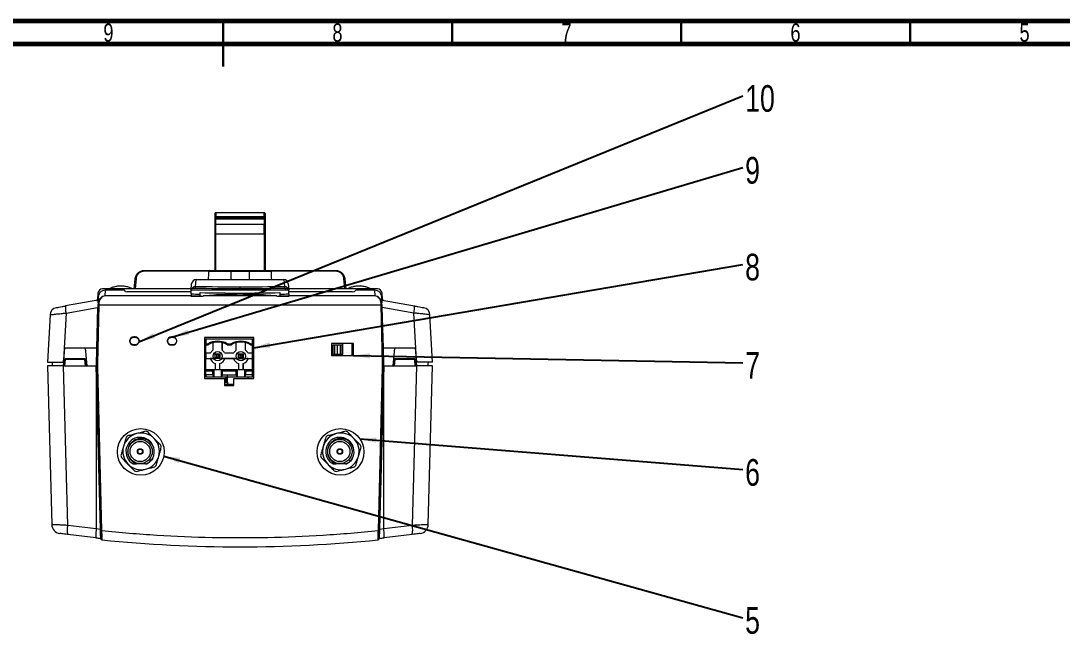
# Model space of a CAD drawing. Header units: millimetres. Extents: x 15 to 836, y 5 to 589.
# Drawn here: x 381.3 to 608.7, y 455.1 to 589 of the extents above; entities that cross this region are included whole.
import ezdxf

# ---------------------------------------------------------------- set-up
doc = ezdxf.new("R2010")
doc.units = ezdxf.units.MM
doc.styles.add('SLDTEXTSTYLE0', font='TXT', dxfattribs={"width": 0.75})
doc.dimstyles.new('SLDDIMSTYLE0', dxfattribs={"dimtxt": 0.18, "dimasz": 3.556, "dimexe": 0, "dimexo": 0.0625, "dimgap": 0, "dimtad": 0, "dimtih": 1, "dimtoh": 1, "dimdec": 0, "dimrnd": 1e-09, "dimzin": 0, "dimdsep": 46, "dimtxsty": 'Standard', "dimsah": 1, "dimcen": 0.09, "dimadec": 0, "dimazin": 0, "dimtfac": 3.556, "dimtdec": 0, "dimtofl": 0, "dimtmove": 0, "dimatfit": 3, "dimfxl": 1, "dimfrac": 2, "dimtolj": 1, "dimtzin": 0, "dimarcsym": 0})

# ---------------------------------------------------------------- blocks, each defined once
blk = doc.blocks.new('SW_NOTE_4')
at = {"color": 0, "linetype": 'Continuous', "lineweight": 0, "insert": (0.53, 2.28), "char_height": 5.82, "attachment_point": 1, "style": 'SLDTEXTSTYLE0'}
blk.add_mtext('6', dxfattribs=at)
blk = doc.blocks.new('SW_NOTE_5')
at = {"color": 0, "linetype": 'Continuous', "lineweight": 0, "insert": (0.53, 2.36), "char_height": 5.82, "attachment_point": 1, "style": 'SLDTEXTSTYLE0'}
blk.add_mtext('5', dxfattribs=at)
blk = doc.blocks.new('SW_NOTE_6')
at = {"color": 0, "linetype": 'Continuous', "lineweight": 0, "insert": (0.53, 2.36), "char_height": 5.82, "attachment_point": 1, "style": 'SLDTEXTSTYLE0'}
blk.add_mtext('7', dxfattribs=at)
blk = doc.blocks.new('SW_NOTE_7')
at = {"color": 0, "linetype": 'Continuous', "lineweight": 0, "insert": (0.53, 2.32), "char_height": 5.82, "attachment_point": 1, "style": 'SLDTEXTSTYLE0'}
blk.add_mtext('8', dxfattribs=at)
blk = doc.blocks.new('SW_NOTE_8')
at = {"color": 0, "linetype": 'Continuous', "lineweight": 0, "insert": (0.53, 2.29), "char_height": 5.82, "attachment_point": 1, "style": 'SLDTEXTSTYLE0'}
blk.add_mtext('9', dxfattribs=at)
blk = doc.blocks.new('SW_NOTE_9')
at = {"color": 0, "linetype": 'Continuous', "lineweight": 0, "insert": (0.53, 2.34), "char_height": 5.821, "attachment_point": 1, "style": 'SLDTEXTSTYLE0'}
blk.add_mtext('10', dxfattribs=at)

msp = doc.modelspace()

# ---------------------------------------------------------------- linework, layer by layer
at = {"color": 7, "linetype": 'Continuous', "lineweight": 60}
for p, q in [((15, 589), (836, 589)), ((20, 584), (831, 584))]:
    msp.add_line(p, q, dxfattribs=at)
at = {"color": 7, "linetype": 'Continuous', "lineweight": 30}
for p, q in [((425.5, 589), (425.5, 579)), ((425.5, 584), (425.5, 589)), ((475.5, 584), (475.5, 589)), ((525.5, 584), (525.5, 589)), ((575.5, 584), (575.5, 589))]:
    msp.add_line(p, q, dxfattribs=at)
at = {"color": 7, "linetype": 'Continuous', "lineweight": 15}
for p, q in [((423.89, 546.32), (423.69, 546.32)), ((423.69, 546.32), (423.69, 546.02)), ((423.69, 546.02), (423.89, 546.02)), ((423.69, 546.02), (423.69, 544.32)), ((423.89, 547.12), (423.89, 546.32)), ((434.49, 547.12), (423.89, 547.12)), ((423.89, 546.32), (434.49, 546.32)), ((423.89, 546.02), (423.89, 546.32)), ((434.49, 546.02), (423.89, 546.02)), ((423.89, 546.02), (423.89, 545.82)), ((423.89, 545.82), (434.49, 545.82)), ((434.49, 546.32), (434.49, 547.12)), ((434.69, 546.32), (434.49, 546.32)), ((434.49, 546.32), (434.49, 546.02)), ((434.49, 546.02), (434.69, 546.02)), ((434.49, 546.02), (434.49, 545.82)), ((434.69, 546.32), (434.69, 546.02)), ((434.69, 546.02), (434.69, 544.32)), ((423.89, 542.52), (423.89, 544.52)), ((434.49, 544.52), (423.89, 544.52)), ((434.49, 542.52), (434.49, 544.52)), ((423.89, 542.52), (423.69, 542.52)), ((423.69, 542.52), (423.69, 534.52)), ((423.89, 542.52), (434.49, 542.52)), ((434.69, 542.52), (434.49, 542.52)), ((434.69, 542.52), (434.69, 534.52)), ((408.28, 534.52), (408.28, 534.34)), ((408.28, 534.52), (422.53, 534.52)), ((422.41, 534.34), (408.28, 534.34)), ((422.41, 534.34), (427.19, 534.34)), ((427.19, 534.52), (427.19, 534.34)), ((427.19, 534.52), (431.19, 534.52)), ((427.19, 534.34), (431.19, 534.34)), ((427.19, 534.34), (427.19, 532.52)), ((431.19, 534.52), (431.19, 534.34)), ((431.19, 534.34), (435.96, 534.34)), ((431.19, 534.34), (431.19, 532.52)), ((435.84, 534.52), (450.09, 534.52)), ((450.09, 534.34), (435.96, 534.34)), ((450.09, 534.34), (450.09, 534.52)), ((406.1, 530.52), (406.29, 532.7)), ((419.5, 531.04), (419.63, 532.52)), ((419.63, 532.52), (438.74, 532.52)), ((438.74, 532.52), (438.87, 531.04)), ((452.08, 532.7), (452.27, 530.52)), ((418.54, 530.52), (399.17, 530.52)), ((399.73, 530.2), (399.7, 528.95)), ((403.94, 530.2), (399.73, 530.2)), ((404.16, 529.93), (403.94, 530.2)), ((418.51, 529.88), (404.66, 529.88)), ((418.51, 530.22), (418.63, 531.61)), ((418.51, 529.39), (418.51, 530.18)), ((439.85, 530.22), (418.52, 530.22)), ((429.19, 530.49), (429.19, 530.94)), ((439.74, 531.61), (439.86, 530.22)), ((459.2, 530.52), (439.84, 530.52)), ((439.86, 529.39), (439.86, 530.18)), ((453.71, 529.88), (439.86, 529.88)), ((454.44, 530.2), (454.21, 529.93)), ((458.64, 530.2), (454.44, 530.2)), ((458.67, 528.95), (458.64, 530.2)), ((398.15, 528.03), (391.12, 526.8)), ((398.17, 529.57), (398.1, 528.22)), ((398.21, 527.81), (398.15, 527.81)), ((398.23, 528.73), (398.19, 527.31)), ((418.47, 528.94), (420.73, 528.89)), ((420.49, 529.35), (420.5, 529.68)), ((437.69, 528.9), (439.9, 528.94)), ((437.87, 529.68), (437.89, 529.35)), ((460.16, 528.06), (460.14, 528.73)), ((460.18, 527.31), (460.16, 527.97)), ((460.23, 527.81), (460.17, 527.81)), ((460.27, 528.22), (460.2, 529.57)), ((460.22, 528.03), (467.25, 526.8)), ((391.22, 525.22), (390.68, 514.97)), ((391.22, 525.22), (398.11, 526.43)), ((398.18, 526.96), (397.85, 514.2)), ((398.11, 526.43), (397.88, 517.52)), ((398.38, 526.96), (398.05, 514.2)), ((398.19, 527.31), (398.18, 526.96)), ((398.39, 527.35), (398.38, 526.96)), ((459.99, 526.96), (398.38, 526.96)), ((459.99, 526.96), (459.98, 527.35)), ((460.32, 514.2), (459.99, 526.96)), ((460.19, 526.96), (460.18, 527.31)), ((460.52, 514.2), (460.19, 526.96)), ((460.49, 517.52), (460.26, 526.43)), ((467.15, 525.22), (460.26, 526.43)), ((467.69, 514.97), (467.15, 525.22)), ((387.72, 524.81), (387.19, 514.52)), ((387.76, 525.08), (387.79, 524.83)), ((398.05, 524.22), (398.11, 524.22)), ((460.26, 524.22), (460.32, 524.22)), ((470.65, 524.81), (470.53, 524.84)), ((470.58, 524.83), (470.61, 525.08)), ((471.19, 514.52), (470.65, 524.81)), ((406, 519.99), (406.29, 519.99)), ((406, 519.97), (406, 519.93)), ((406, 519.97), (406.29, 519.97)), ((406.29, 519.93), (406, 519.93)), ((406.27, 520), (406.01, 520)), ((406.29, 519.93), (406.29, 519.97)), ((414.49, 520.01), (414.21, 520.01)), ((414.22, 519.99), (414.51, 519.99)), ((414.22, 519.97), (414.22, 519.93)), ((414.22, 519.97), (414.51, 519.97)), ((414.51, 519.93), (414.22, 519.93)), ((414.51, 519.99), (414.51, 519.99)), ((414.51, 519.93), (414.51, 519.97)), ((432.22, 519.91), (421.46, 519.91)), ((421.46, 519.91), (421.46, 510.93)), ((421.46, 519.61), (421.76, 519.61)), ((421.76, 519.61), (421.76, 518.52)), ((421.76, 519.61), (431.92, 519.61)), ((421.76, 518.52), (422.17, 518.52)), ((421.76, 518.31), (421.76, 518.52)), ((421.76, 516.5), (421.76, 518.31)), ((421.76, 518.31), (421.76, 518.31)), ((421.76, 518.31), (422.22, 518.31)), ((422.22, 518.31), (421.76, 518.31)), ((422.22, 518.31), (422.22, 518.31)), ((423.28, 518.76), (423.28, 517.13)), ((425.31, 517.13), (425.31, 518.76)), ((425.31, 518.76), (425.31, 517.13)), ((426.37, 518.32), (426.37, 518.31)), ((426.37, 518.31), (427.3, 518.31)), ((426.37, 518.31), (426.37, 518.31)), ((427.3, 518.31), (426.37, 518.31)), ((426.42, 518.52), (427.25, 518.52)), ((427.3, 518.31), (427.3, 518.31)), ((428.36, 517.13), (428.36, 518.76)), ((430.39, 517.13), (430.39, 518.76)), ((430.39, 517.13), (430.39, 518.76)), ((431.45, 518.32), (431.45, 518.31)), ((431.45, 518.31), (431.92, 518.31)), ((431.92, 518.31), (431.45, 518.31)), ((431.5, 518.52), (431.92, 518.52)), ((431.92, 519.61), (432.22, 519.61)), ((431.92, 518.52), (431.92, 519.61)), ((431.92, 519.61), (431.92, 519.61)), ((431.92, 519.61), (431.92, 511.74)), ((431.92, 518.31), (431.92, 518.52)), ((431.92, 518.31), (431.92, 518.31)), ((431.92, 516.5), (431.92, 518.31)), ((432.22, 510.93), (432.22, 519.91)), ((453.99, 518.54), (449.19, 518.54)), ((449.19, 518.54), (449.19, 515.94)), ((451.62, 516.19), (451.62, 518.54)), ((453.58, 518.54), (453.58, 515.94)), ((453.82, 515.94), (453.82, 518.54)), ((453.99, 515.94), (453.99, 518.54)), ((390.91, 517.52), (390.68, 514.97)), ((397.88, 517.52), (390.91, 517.52)), ((395.8, 513.72), (395.47, 517.52)), ((397.88, 517.52), (397.78, 513.72)), ((406.29, 518.29), (406, 518.29)), ((406, 518.25), (406, 518.29)), ((406.29, 518.25), (406, 518.25)), ((406.29, 518.23), (406, 518.23)), ((406.01, 518.22), (406.27, 518.22)), ((406.29, 518.25), (406.29, 518.29)), ((414.21, 518.25), (414.49, 518.25)), ((414.51, 518.29), (414.22, 518.29)), ((414.22, 518.25), (414.22, 518.29)), ((414.51, 518.25), (414.22, 518.25)), ((414.51, 518.25), (414.51, 518.29)), ((421.76, 516.5), (421.76, 515.3)), ((422.77, 516.5), (421.76, 516.5)), ((424.1, 516), (423.8, 516.3)), ((423.8, 516.3), (424.79, 516.3)), ((423.8, 515.3), (423.8, 516.3)), ((424.79, 516.3), (424.49, 516)), ((424.79, 515.3), (424.79, 516.3)), ((424.79, 516.3), (424.79, 515.3)), ((425.31, 517.13), (425.31, 517.13)), ((427.85, 516.5), (425.82, 516.5)), ((428.88, 515.3), (428.88, 516.3)), ((428.88, 516.3), (429.18, 516)), ((428.88, 516.3), (429.87, 516.3)), ((429.87, 516.3), (429.57, 516)), ((429.87, 515.3), (429.87, 516.3)), ((429.87, 516.3), (429.87, 515.3)), ((430.39, 517.13), (430.39, 517.13)), ((431.92, 516.5), (430.9, 516.5)), ((431.92, 515.3), (431.92, 516.5)), ((449.19, 516.19), (451.62, 516.19)), ((449.49, 518.24), (449.49, 516.24)), ((449.9, 518.24), (449.49, 518.24)), ((449.49, 516.24), (449.9, 516.24)), ((450.49, 518.24), (449.9, 518.24)), ((449.9, 516.24), (449.9, 518.24)), ((449.9, 516.24), (450.49, 516.24)), ((451.07, 518.24), (450.49, 518.24)), ((450.49, 516.24), (450.49, 518.24)), ((450.49, 516.24), (451.07, 516.24)), ((451.07, 518.24), (451.07, 516.24)), ((451.49, 518.24), (451.07, 518.24)), ((451.07, 516.24), (451.49, 516.24)), ((451.49, 516.24), (451.49, 518.24)), ((467.47, 517.52), (460.49, 517.52)), ((460.59, 513.72), (460.49, 517.52)), ((462.91, 517.52), (462.57, 513.72)), ((467.69, 514.97), (467.47, 517.52)), ((387.19, 514.52), (390.64, 514.52)), ((388.09, 514.52), (388.23, 513.72)), ((390.64, 514.52), (390.57, 513.72)), ((390.64, 514.52), (390.68, 514.97)), ((390.82, 513.72), (390.95, 515.2)), ((391.04, 515.1), (390.91, 513.72)), ((395.42, 515.2), (390.95, 515.2)), ((391.04, 515.1), (390.95, 515.2)), ((395.31, 515.07), (391.04, 515.1)), ((395.42, 515.2), (395.31, 515.07)), ((395.43, 513.72), (395.31, 515.07)), ((395.42, 515.2), (395.55, 513.72)), ((397.85, 514.2), (397.85, 513.4)), ((398.05, 514.2), (398.05, 513.4)), ((421.76, 512.82), (421.76, 515.3)), ((421.76, 515.3), (423.43, 515.3)), ((421.76, 515.3), (422.7, 515.3)), ((423.43, 515.3), (422.7, 515.3)), ((423.79, 514.2), (423.79, 512.82)), ((424.1, 515.6), (423.8, 515.3)), ((424.79, 515.3), (423.8, 515.3)), ((424.79, 515.3), (423.8, 515.3)), ((424.1, 515.6), (424.1, 516)), ((424.49, 516), (424.1, 516)), ((424.49, 515.6), (424.1, 515.6)), ((424.49, 516), (424.49, 515.6)), ((424.79, 515.3), (424.49, 515.6)), ((424.79, 515.3), (424.79, 515.3)), ((424.8, 512.82), (424.8, 514.2)), ((425.17, 515.3), (428.51, 515.3)), ((425.9, 515.3), (425.17, 515.3)), ((427.78, 515.3), (425.9, 515.3)), ((427.78, 515.3), (427.78, 515.3)), ((428.51, 515.3), (427.78, 515.3)), ((428.87, 514.2), (428.87, 512.82)), ((429.18, 515.6), (428.88, 515.3)), ((429.87, 515.3), (428.88, 515.3)), ((428.88, 515.3), (429.87, 515.3)), ((428.93, 514.9), (428.93, 514.9)), ((428.93, 514.9), (428.93, 514.9)), ((429.18, 516), (429.57, 516)), ((429.18, 516), (429.18, 515.6)), ((429.57, 515.6), (429.18, 515.6)), ((429.57, 516), (429.57, 515.6)), ((429.57, 515.6), (429.87, 515.3)), ((429.87, 515.3), (429.87, 515.3)), ((429.88, 512.82), (429.88, 514.2)), ((429.88, 514.2), (429.88, 512.82)), ((429.88, 514.2), (429.88, 514.2)), ((430.25, 515.3), (431.92, 515.3)), ((430.98, 515.3), (430.25, 515.3)), ((430.98, 515.3), (431.92, 515.3)), ((431.92, 512.82), (431.92, 515.3)), ((431.92, 515.3), (431.92, 515.3)), ((449.19, 515.94), (453.99, 515.94)), ((460.32, 513.4), (460.32, 514.2)), ((460.52, 513.4), (460.52, 514.2)), ((462.95, 515.2), (462.82, 513.72)), ((462.94, 513.72), (463.06, 515.07)), ((463.06, 515.07), (462.95, 515.2)), ((467.42, 515.2), (462.95, 515.2)), ((467.34, 515.1), (463.06, 515.07)), ((467.42, 515.2), (467.34, 515.1)), ((467.46, 513.72), (467.34, 515.1)), ((467.55, 513.72), (467.42, 515.2)), ((467.69, 514.97), (467.73, 514.52)), ((471.19, 514.52), (467.73, 514.52)), ((467.8, 513.72), (467.73, 514.52)), ((470.29, 514.52), (470.14, 513.72)), ((387.19, 513.72), (388.09, 479.04)), ((390.66, 513.72), (387.19, 513.72)), ((391.58, 478.87), (390.66, 513.72)), ((390.66, 513.72), (397.8, 513.72)), ((397.8, 513.72), (397.8, 478.18)), ((398.73, 478.08), (397.8, 513.72)), ((397.85, 513.72), (397.8, 513.72)), ((397.87, 512.52), (397.83, 512.52)), ((397.84, 512.2), (397.88, 512.2)), ((397.85, 513.4), (398.78, 477.73)), ((397.85, 511.84), (397.89, 511.84)), ((398.05, 513.4), (398.98, 477.73)), ((421.46, 511.81), (421.76, 511.81)), ((421.46, 511.61), (421.76, 511.61)), ((421.76, 512.61), (421.76, 512.82)), ((423.45, 512.82), (421.76, 512.82)), ((421.76, 511.74), (421.76, 512.61)), ((421.76, 512.61), (423.28, 512.61)), ((421.76, 511.74), (421.76, 511.23)), ((423.28, 511.74), (421.76, 511.74)), ((423.28, 512.61), (423.45, 512.82)), ((423.28, 511.74), (423.28, 512.61)), ((423.53, 511.23), (423.28, 511.74)), ((423.45, 512.82), (423.53, 512.82)), ((423.53, 511.23), (423.53, 512.82)), ((425.06, 512.82), (423.53, 512.82)), ((425.06, 512.82), (425.06, 511.23)), ((425.06, 512.82), (425.14, 512.82)), ((425.31, 511.74), (425.06, 511.23)), ((425.14, 512.82), (425.31, 512.61)), ((428.53, 512.82), (425.14, 512.82)), ((425.31, 512.61), (425.31, 511.74)), ((425.31, 512.61), (428.36, 512.61)), ((425.31, 511.74), (428.36, 511.74)), ((426.36, 511.61), (426.36, 509.61)), ((428.36, 512.61), (428.53, 512.82)), ((428.36, 511.74), (428.36, 512.61)), ((428.61, 511.23), (428.36, 511.74)), ((428.53, 512.82), (428.61, 512.82)), ((428.61, 511.23), (428.61, 512.82)), ((430.14, 512.82), (428.61, 512.82)), ((430.14, 512.82), (430.14, 511.23)), ((430.14, 512.82), (430.22, 512.82)), ((430.39, 511.74), (430.14, 511.23)), ((430.22, 512.82), (430.39, 512.61)), ((431.92, 512.82), (430.22, 512.82)), ((430.39, 512.61), (430.39, 511.74)), ((430.39, 512.61), (431.92, 512.61)), ((431.92, 511.74), (430.39, 511.74)), ((431.92, 512.61), (431.92, 512.82)), ((431.92, 512.82), (431.92, 512.82)), ((431.92, 511.74), (431.92, 512.61)), ((431.92, 511.74), (431.92, 511.74)), ((431.92, 511.74), (431.92, 511.23)), ((431.92, 511.23), (431.92, 511.74)), ((459.39, 477.73), (460.32, 513.4)), ((459.59, 477.73), (460.52, 513.4)), ((460.57, 513.72), (459.64, 478.08)), ((460.52, 511.84), (460.48, 511.84)), ((460.49, 512.2), (460.53, 512.2)), ((460.54, 512.52), (460.5, 512.52)), ((460.57, 513.72), (460.52, 513.72)), ((460.57, 478.18), (460.57, 513.72)), ((460.57, 513.72), (467.71, 513.72)), ((467.71, 513.72), (466.79, 478.87)), ((471.19, 513.72), (467.71, 513.72)), ((470.28, 479.04), (471.19, 513.72)), ((421.46, 510.93), (425.84, 510.93)), ((421.76, 511.23), (421.76, 511.23)), ((423.53, 511.23), (421.76, 511.23)), ((431.92, 511.23), (421.76, 511.23)), ((425.06, 511.23), (423.53, 511.23)), ((428.61, 511.23), (425.06, 511.23)), ((425.84, 510.93), (425.84, 509.43)), ((425.84, 510.61), (426, 510.61)), ((425.84, 510.11), (426.49, 510.11)), ((427.84, 509.61), (425.84, 509.61)), ((425.84, 509.43), (427.84, 509.43)), ((426, 510.61), (426, 510.61)), ((426, 510.61), (426, 510.11)), ((426.01, 511.23), (426.01, 510.31)), ((426.01, 511.23), (426.01, 510.51)), ((426.01, 511.23), (426.27, 511.1)), ((426.04, 511.23), (426.28, 511.1)), ((426.05, 511.23), (426.28, 511.11)), ((426.29, 511.23), (426.27, 510.11)), ((426.49, 510.11), (426.49, 509.61)), ((427.84, 509.43), (427.84, 510.93)), ((427.84, 510.93), (432.22, 510.93)), ((430.14, 511.23), (428.61, 511.23)), ((431.92, 511.23), (430.14, 511.23)), ((430.96, 510.93), (430.96, 511.23)), ((430.96, 511.23), (430.96, 510.93)), ((430.96, 511.23), (430.96, 510.93)), ((430.96, 510.93), (430.96, 511.23)), ((407.64, 498.08), (407.73, 498.06)), ((451.24, 498.08), (451.33, 498.06)), ((409.55, 497.16), (409.84, 496.78)), ((453.15, 497.17), (453.44, 496.78)), ((408.59, 492.29), (406.57, 492.29)), ((408.59, 492.29), (408.89, 492.29)), ((452.19, 492.29), (450.17, 492.29)), ((452.19, 492.29), (452.49, 492.29)), ((388.21, 479.04), (388.09, 479.04)), ((388.16, 479.04), (388.13, 478.71)), ((397.8, 478.15), (391.58, 478.87)), ((397.8, 478.18), (397.8, 478.15)), ((397.8, 478.18), (398.73, 478.08)), ((398.73, 478.22), (398.77, 478.21)), ((459.6, 478.21), (459.64, 478.22)), ((459.64, 478.08), (460.57, 478.18)), ((466.79, 478.87), (460.57, 478.15)), ((460.57, 478.15), (460.57, 478.18)), ((470.24, 478.71), (470.21, 479.04)), ((397.72, 476.18), (391.59, 476.89)), ((398.79, 476.07), (398.79, 476.07)), ((459.36, 475.72), (459.36, 475.79)), ((459.58, 476.07), (459.59, 476.07)), ((466.78, 476.89), (460.65, 476.18))]:
    msp.add_line(p, q, dxfattribs=at)
at = {"color": 8, "linetype": 'Continuous', "lineweight": 15}
for p, q in [((423.89, 544.52), (423.89, 545.82)), ((434.49, 545.82), (434.49, 544.52)), ((423.89, 534.52), (423.89, 542.52)), ((434.49, 542.52), (434.49, 534.52)), ((406.49, 532.7), (406.3, 530.52)), ((452.07, 530.52), (451.88, 532.7)), ((418.51, 528.95), (399.7, 528.95)), ((437.25, 528.95), (421.12, 528.95)), ((458.67, 528.95), (439.86, 528.95)), ((398.08, 525.48), (398.14, 525.48)), ((398.12, 526.84), (398.18, 526.84)), ((460.19, 526.84), (460.25, 526.84)), ((460.23, 525.48), (460.29, 525.48)), ((398.68, 480.19), (398.72, 480.18)), ((459.69, 480.19), (459.65, 480.18))]:
    msp.add_line(p, q, dxfattribs=at)
at = {"color": 7, "linetype": 'Continuous', "lineweight": 15, "flags": 128}
for points in [[(398.38, 526.96), (398.34, 526.96), (398.31, 526.96), (398.27, 526.96), (398.24, 526.96), (398.22, 526.96), (398.2, 526.96), (398.19, 526.96), (398.18, 526.96)], [(460.19, 526.96), (460.18, 526.96), (460.17, 526.96), (460.15, 526.96), (460.13, 526.96), (460.1, 526.96), (460.06, 526.96), (460.03, 526.96), (459.99, 526.96)], [(398.05, 514.2), (398.01, 514.2), (397.98, 514.2), (397.95, 514.2), (397.92, 514.2), (397.9, 514.2), (397.88, 514.2), (397.86, 514.2), (397.85, 514.2), (397.85, 514.2)], [(460.32, 514.2), (460.36, 514.2), (460.4, 514.2), (460.43, 514.2), (460.46, 514.2), (460.49, 514.2), (460.51, 514.2), (460.52, 514.2), (460.52, 514.2)], [(398.05, 513.4), (398.01, 513.4), (397.98, 513.4), (397.95, 513.4), (397.92, 513.4), (397.9, 513.4), (397.88, 513.4), (397.86, 513.4), (397.85, 513.4), (397.85, 513.4)], [(460.52, 513.4), (460.52, 513.4), (460.51, 513.4), (460.49, 513.4), (460.46, 513.4), (460.43, 513.4), (460.4, 513.4), (460.36, 513.4), (460.32, 513.4)], [(398.78, 477.73), (398.79, 477.73), (398.8, 477.73), (398.82, 477.73), (398.84, 477.73), (398.87, 477.73), (398.91, 477.73), (398.94, 477.73), (398.98, 477.73)], [(459.59, 477.73), (459.58, 477.73), (459.57, 477.73), (459.55, 477.73), (459.53, 477.73), (459.5, 477.73), (459.46, 477.73), (459.43, 477.73), (459.39, 477.73)]]:
    msp.add_lwpolyline(points, dxfattribs=at)
at = {"color": 7, "linetype": 'Continuous', "lineweight": 15}
for centre, radius in [((424.3, 515.8), 1), ((429.38, 515.8), 1), ((407.53, 494.91), 5.1), ((451.13, 494.91), 5.1), ((407.39, 495), 2.65), ((407.39, 495), 2.2), ((407.39, 495), 0.6), ((450.99, 495), 2.65), ((450.99, 495), 2.2), ((450.99, 495), 0.6), ((407.39, 495), 0.5), ((450.99, 495), 0.5)]:
    msp.add_circle(centre, radius, dxfattribs=at)
for centre, radius, start, end in [((423.89, 546.92), 0.2, 90, 180), ((423.89, 546.02), 0.2, 180, 270), ((434.49, 546.92), 0.2, 0, 90), ((434.49, 546.02), 0.2, 270, 0), ((423.89, 544.32), 0.2, 90, 180), ((434.49, 544.32), 0.2, 0, 90), ((406.39, 532.12), 0.585, 80.1973, 99.8027), ((419.63, 531.52), 1, 89.9863, 175), ((438.74, 531.52), 1, 5, 90.0137), ((451.98, 532.12), 0.585, 80.1973, 99.8027), ((399.17, 529.52), 1, 90, 177), ((420.19, 530.66), 0.793, 150.8633, 184.8689), ((438.18, 530.66), 0.793, 355.1311, 29.1367), ((459.2, 529.52), 1, 3, 90), ((397.85, 528.23), 0.25, 279.0027, 357), ((460.52, 528.23), 0.25, 183, 260.9973), ((389.42, 524.72), 1.7, 101.5673, 177), ((394.47, 526.22), 3.4, 170.2339, 197.1531), ((398.34, 527.06), 0.288, 78.972, 120.2138), ((460.03, 527.06), 0.288, 59.7862, 101.028), ((463.9, 526.22), 3.4, 342.8469, 9.7661), ((468.95, 524.72), 1.7, 3, 78.4327), ((406.01, 519.11), 0.887, 90, 270), ((406.27, 519.11), 0.887, 270, 90), ((414.21, 519.13), 0.881, 90, 270), ((414.49, 519.13), 0.881, 270, 90), ((424.3, 514.82), 4.26, 60.1299, 119.8702), ((424.3, 514.82), 4.06, 120.6138, 120.7025), ((424.3, 514.82), 4.06, 59.386, 120.6138), ((429.38, 514.82), 4.26, 60.1299, 119.8702), ((429.38, 514.82), 4.06, 120.6138, 120.7025), ((429.38, 514.82), 4.06, 59.386, 120.6138), ((424.3, 515.8), 1.68, 127.3052, 155.2591), ((424.3, 515.8), 1.68, 24.7409, 52.6948), ((429.38, 515.8), 1.68, 127.3052, 155.2591), ((429.38, 515.8), 1.68, 24.7409, 52.6948), ((424.3, 515.8), 1.68, 197.2957, 252.3603), ((424.3, 515.8), 1.68, 287.6397, 342.7043), ((424.3, 515.8), 1.68, 287.6397, 342.7043), ((429.38, 515.8), 1.68, 197.2957, 252.3603), ((429.38, 515.8), 1.68, 287.6397, 342.7043), ((429.38, 515.8), 1.68, 287.6397, 342.7043), ((407.6, 495.03), 4, 104.2601, 164.2601), ((407.38, 495), 3.09, 18.074, 241.2226), ((407.6, 495.03), 4.5, 131.5262, 136.9941), ((407.6, 495.03), 4, 44.2601, 104.2601), ((407.6, 495.03), 4.5, 71.5262, 76.9941), ((451.2, 495.03), 4, 104.2563, 164.2563), ((450.98, 495), 3.09, 18.0703, 241.2188), ((451.2, 495.03), 4.5, 131.5224, 136.9903), ((451.2, 495.03), 4, 44.2563, 104.2563), ((451.2, 495.03), 4.5, 71.5224, 76.9903), ((407.6, 495.03), 4, 164.2601, 224.2601), ((407.39, 495), 3.1, 332.5722, 16.8202), ((407.6, 495.03), 4, 344.2601, 44.2601), ((407.6, 495.03), 4.5, 11.5262, 16.9941), ((451.2, 495.03), 4, 164.2563, 224.2563), ((450.99, 495), 3.1, 332.5684, 16.8165), ((451.2, 495.03), 4, 344.2563, 44.2563), ((451.2, 495.03), 4.5, 11.5224, 16.9903), ((407.6, 495.03), 4.5, 191.5262, 196.9941), ((407.6, 495.03), 4, 284.2601, 344.2601), ((451.2, 495.03), 4.5, 191.5224, 196.9903), ((451.2, 495.03), 4, 284.2563, 344.2563), ((407.6, 495.03), 4, 224.2601, 284.2601), ((407.6, 495.03), 4.5, 311.5262, 316.9941), ((451.2, 495.03), 4, 224.2563, 284.2563), ((451.2, 495.03), 4.5, 311.5224, 316.9903), ((407.6, 495.03), 4.5, 251.5262, 256.9941), ((451.2, 495.03), 4.5, 251.5224, 256.9903), ((390.09, 479.1), 2, 181.5, 262.462), ((395.46, 477.9), 4, 165.9399, 194.6607), ((462.91, 477.9), 4, 345.3393, 14.0601), ((468.28, 479.1), 2, 277.538, 358.5), ((429.19, 774.52), 300, 263.9798, 264.184), ((399.03, 475.92), 0.2, 181.5, 264.2273), ((429.19, 774.2), 300, 264.2273, 275.7727), ((459.34, 475.92), 0.2, 275.7727, 358.5), ((429.19, 774.52), 300, 275.816, 276.0202)]:
    msp.add_arc(centre, radius, start, end, dxfattribs=at)
for centre, major_axis, ratio, start_param, end_param in [((399.73, 528.69), (-0.04, -1.51), 0.994518, 3.167629, 4.712389), ((404.66, 529.93), (0.5, 0), 0.105104, 3.228859, 4.712389), ((453.71, 529.93), (0.5, 0), 0.105104, 4.712389, 6.195919), ((458.64, 528.69), (0.04, -1.51), 0.994518, 1.570796, 3.115556), ((429.19, 534.89), (50.41, 0), 0.105109, 4.539236, 4.885541), ((424.24, 132353.64), (-0.06, 131839.11), 0.002073, 3.133822, 3.134019), ((424.24, 132353.64), (-0.06, 131839.11), 0.002073, 3.149166, 3.149364), ((429.32, 132350.17), (-0.06, 131835.64), 0.002073, 3.133822, 3.134019), ((429.32, 132350.17), (-0.06, 131835.64), 0.002073, 3.149166, 3.149364)]:
    msp.add_ellipse(centre, major_axis=major_axis, ratio=ratio, start_param=start_param, end_param=end_param, dxfattribs=at)
for points, knots in [([(423.69, 546.92), (423.69, 546.91), (423.69, 546.9), (423.69, 546.83), (423.69, 546.75), (423.69, 546.65), (423.69, 546.51), (423.69, 546.4), (423.69, 546.32)], [0, 0, 0, 0, 0.239443, 0.369436, 0.5, 0.629994, 0.760556, 1, 1, 1, 1]), ([(434.69, 546.92), (434.69, 546.91), (434.69, 546.9), (434.69, 546.83), (434.69, 546.75), (434.69, 546.65), (434.69, 546.51), (434.69, 546.4), (434.69, 546.32)], [0, 0, 0, 0, 0.239443, 0.369436, 0.5, 0.629994, 0.760556, 1, 1, 1, 1]), ([(423.69, 544.32), (423.69, 544.3), (423.69, 544.26), (423.69, 544.04), (423.69, 543.8), (423.69, 543.52), (423.69, 543.1), (423.69, 542.75), (423.69, 542.52)], [0, 0, 0, 0, 0.239443, 0.369627, 0.5, 0.630183, 0.760558, 1, 1, 1, 1]), ([(434.69, 544.32), (434.69, 544.3), (434.69, 544.26), (434.69, 544.04), (434.69, 543.8), (434.69, 543.52), (434.69, 543.1), (434.69, 542.75), (434.69, 542.52)], [0, 0, 0, 0, 0.239443, 0.369627, 0.5, 0.630183, 0.760558, 1, 1, 1, 1]), ([(406.29, 532.7), (406.31, 532.94), (406.38, 533.18), (406.6, 533.63), (406.75, 533.83), (407.11, 534.16), (407.33, 534.3), (407.79, 534.47), (408.03, 534.52), (408.28, 534.52)], [0, 0, 0, 0, 0.25, 0.25, 0.5, 0.5, 0.75, 0.75, 1, 1, 1, 1]), ([(408.28, 534.34), (408.24, 534.34), (408.15, 534.34), (408.02, 534.32), (407.9, 534.3), (407.77, 534.27), (407.58, 534.2), (407.33, 534.08), (407.06, 533.87), (406.82, 533.62), (406.67, 533.36), (406.57, 533.12), (406.51, 532.91), (406.5, 532.77), (406.49, 532.7)], [0, 0, 0, 0, 0.0483886, 0.0964213, 0.144348, 0.1924203, 0.2408878, 0.3700334, 0.4994578, 0.628781, 0.7583894, 0.8390579, 0.9192101, 1, 1, 1, 1]), ([(422.53, 534.52), (422.52, 534.52), (422.51, 534.52), (422.48, 534.51), (422.47, 534.49), (422.45, 534.46), (422.42, 534.42), (422.42, 534.36), (422.41, 534.34)], [0, 0, 0, 0, 0.152581, 0.287097, 0.403491, 0.501785, 0.763574, 1, 1, 1, 1]), ([(422.53, 534.52), (422.57, 534.52), (422.64, 534.52), (422.77, 534.52), (422.9, 534.52), (423.04, 534.52), (423.19, 534.52), (423.46, 534.52), (423.88, 534.52), (424.47, 534.52), (425.12, 534.52), (425.72, 534.52), (426.26, 534.52), (426.72, 534.52), (427.03, 534.52), (427.19, 534.52)], [0, 0, 0, 0, 0.0410459, 0.0819406, 0.1227621, 0.163589, 0.2044998, 0.2455725, 0.3727538, 0.5000288, 0.6272101, 0.754485, 0.8364067, 0.9180354, 1, 1, 1, 1]), ([(431.19, 534.52), (431.26, 534.52), (431.42, 534.52), (431.65, 534.52), (431.88, 534.52), (432.11, 534.52), (432.34, 534.52), (432.72, 534.52), (433.25, 534.52), (433.9, 534.52), (434.49, 534.52), (434.97, 534.52), (435.33, 534.52), (435.61, 534.52), (435.76, 534.52), (435.84, 534.52)], [0, 0, 0, 0, 0.0410459, 0.0819406, 0.1227621, 0.163589, 0.2044998, 0.2455725, 0.3727538, 0.5000288, 0.6272101, 0.754485, 0.8364067, 0.9180354, 1, 1, 1, 1]), ([(435.84, 534.52), (435.85, 534.52), (435.87, 534.52), (435.89, 534.51), (435.9, 534.49), (435.93, 534.46), (435.95, 534.42), (435.95, 534.36), (435.96, 534.34)], [0, 0, 0, 0, 0.155964, 0.291538, 0.406775, 0.501779, 0.764387, 1, 1, 1, 1]), ([(450.09, 534.52), (450.34, 534.52), (450.58, 534.47), (451.05, 534.3), (451.26, 534.16), (451.62, 533.83), (451.77, 533.63), (451.99, 533.18), (452.06, 532.94), (452.08, 532.7)], [0, 0, 0, 0, 0.25, 0.25, 0.5, 0.5, 0.75, 0.75, 1, 1, 1, 1]), ([(451.88, 532.7), (451.88, 532.74), (451.87, 532.82), (451.84, 532.95), (451.81, 533.07), (451.77, 533.2), (451.69, 533.38), (451.55, 533.62), (451.31, 533.87), (451.04, 534.08), (450.76, 534.22), (450.52, 534.29), (450.31, 534.33), (450.16, 534.34), (450.09, 534.34)], [0, 0, 0, 0, 0.048571, 0.096778, 0.144869, 0.193094, 0.241698, 0.371112, 0.50063, 0.629861, 0.7592, 0.839632, 0.91951, 1, 1, 1, 1]), ([(405.64, 530.52), (405.62, 530.53), (405.38, 530.68), (404.86, 530.87), (404.09, 531.07), (403.28, 531.14), (402.46, 531.1), (401.65, 530.91), (401.07, 530.71), (400.78, 530.54), (400.74, 530.52)], [0, 0, 0, 0, 0.013292, 0.166214, 0.322068, 0.480611, 0.641782, 0.805739, 0.972927, 1, 1, 1, 1]), ([(418.51, 530.18), (418.51, 530.21), (418.53, 530.26), (418.55, 530.34), (418.57, 530.41), (418.62, 530.51), (418.68, 530.61), (418.75, 530.7), (418.83, 530.78), (418.93, 530.87), (419.08, 530.95), (419.22, 531.01), (419.36, 531.04), (419.45, 531.04), (419.5, 531.04)], [0, 0, 0, 0, 0.060411, 0.109611, 0.161524, 0.221742, 0.339826, 0.416833, 0.463437, 0.590586, 0.706972, 0.813319, 0.910581, 1, 1, 1, 1]), ([(418.52, 530.22), (418.52, 530.22), (418.52, 530.22), (418.52, 530.22), (418.52, 530.22), (418.52, 530.22), (418.52, 530.22), (418.52, 530.22), (418.52, 530.22), (418.52, 530.22), (418.52, 530.21), (418.52, 530.21), (418.52, 530.21), (418.51, 530.2), (418.51, 530.19), (418.51, 530.18)], [0, 0, 0, 0, 0.00000077587, 0.00000077587, 0.00000077587, 0.00000196548, 0.00000196548, 0.00000196548, 0.00000542761, 0.00000542761, 0.00000542761, 0.00001900659, 0.00001900659, 0.00001900659, 0.00004681304, 0.00004681304, 0.00004681304, 0.00004681304]), ([(419.4, 530.59), (419.34, 530.59), (419.28, 530.61), (419.12, 530.62), (419.03, 530.62), (418.85, 530.58), (418.76, 530.54), (418.61, 530.41), (418.55, 530.32), (418.52, 530.22)], [0, 0, 0, 0, 0.25, 0.25, 0.5, 0.5, 0.75, 0.75, 1, 1, 1, 1]), ([(438.87, 531.04), (438.9, 531.04), (438.95, 531.04), (439.04, 531.03), (439.13, 531.01), (439.22, 530.98), (439.31, 530.94), (439.4, 530.89), (439.48, 530.83), (439.55, 530.76), (439.62, 530.7), (439.69, 530.61), (439.75, 530.51), (439.8, 530.41), (439.82, 530.34), (439.85, 530.26), (439.86, 530.21), (439.86, 530.18)], [0, 0, 0, 0, 0.055015, 0.112893, 0.173986, 0.238591, 0.306959, 0.379303, 0.455804, 0.536611, 0.58408, 0.660148, 0.778105, 0.838225, 0.890429, 0.939616, 1, 1, 1, 1]), ([(438.97, 530.59), (438.98, 530.59), (439.02, 530.59), (439.08, 530.6), (439.22, 530.62), (439.39, 530.62), (439.57, 530.56), (439.68, 530.49), (439.76, 530.4), (439.82, 530.32), (439.84, 530.25), (439.85, 530.22)], [0, 0, 0, 0, 0.038603, 0.090355, 0.194301, 0.438673, 0.578881, 0.715322, 0.813073, 0.906437, 1, 1, 1, 1]), ([(439.85, 530.22), (439.85, 530.22), (439.85, 530.22), (439.85, 530.22), (439.85, 530.22), (439.85, 530.22), (439.85, 530.22), (439.85, 530.22), (439.85, 530.22), (439.85, 530.22), (439.85, 530.21), (439.85, 530.21), (439.86, 530.21), (439.86, 530.2), (439.86, 530.19), (439.86, 530.18)], [0, 0, 0, 0, 0.00000077587, 0.00000077587, 0.00000077587, 0.00000196551, 0.00000196551, 0.00000196551, 0.00000542779, 0.00000542779, 0.00000542779, 0.00001900701, 0.00001900701, 0.00001900701, 0.00004681151, 0.00004681151, 0.00004681151, 0.00004681151]), ([(457.64, 530.52), (457.62, 530.53), (457.38, 530.68), (456.86, 530.87), (456.09, 531.07), (455.28, 531.14), (454.46, 531.1), (453.65, 530.91), (453.07, 530.71), (452.78, 530.54), (452.74, 530.52)], [0, 0, 0, 0, 0.0132921, 0.1662142, 0.3220679, 0.4806105, 0.6417823, 0.8057389, 0.9729273, 1, 1, 1, 1]), ([(398.15, 528.03), (398.15, 528.01), (398.15, 527.97), (398.14, 527.74), (398.14, 527.52), (398.14, 527.44)], [0, 0, 0, 0, 0.395572, 0.791302, 1, 1, 1, 1]), ([(399.7, 528.95), (399.53, 528.91), (399.19, 528.84), (398.71, 528.52), (398.39, 528.1), (398.23, 527.67), (398.2, 527.43), (398.19, 527.31)], [0, 0, 0, 0, 0.249244, 0.499158, 0.748862, 0.878471, 1, 1, 1, 1]), ([(399.7, 528.95), (399.55, 528.91), (399.26, 528.84), (398.84, 528.52), (398.57, 528.11), (398.42, 527.69), (398.4, 527.46), (398.39, 527.35)], [0, 0, 0, 0, 0.250132, 0.499865, 0.749274, 0.879871, 1, 1, 1, 1]), ([(418.51, 529.39), (418.51, 529.34), (418.51, 529.23), (418.51, 529.09), (418.51, 528.99), (418.51, 528.94), (418.51, 528.94), (418.51, 528.94)], [0, 0, 0, 0, 0.241809, 0.483534, 0.727604, 0.976969, 1, 1, 1, 1]), ([(420.74, 528.89), (420.67, 528.88), (420.6, 528.92), (420.5, 529.08), (420.48, 529.21), (420.49, 529.35)], [0, 0, 0, 0, 0.5, 0.5, 1, 1, 1, 1]), ([(420.74, 528.89), (421.1, 528.95), (421.52, 529.01), (422.6, 529.13), (423.31, 529.19), (424.84, 529.28), (425.67, 529.32), (427.4, 529.37), (428.29, 529.38), (430.08, 529.38), (430.97, 529.37), (432.7, 529.32), (433.53, 529.28), (435.06, 529.19), (435.77, 529.13), (436.86, 529.01), (437.27, 528.95), (437.63, 528.89)], [2.135768, 2.135768, 2.135768, 2.135768, 2.337088, 2.337088, 2.605256, 2.605256, 2.873424, 2.873424, 3.141593, 3.141593, 3.409761, 3.409761, 3.677929, 3.677929, 3.946097, 3.946097, 4.147418, 4.147418, 4.147418, 4.147418]), ([(437.89, 529.35), (437.89, 529.21), (437.87, 529.08), (437.77, 528.92), (437.7, 528.88), (437.63, 528.89)], [0, 0, 0, 0, 0.5, 0.5, 1, 1, 1, 1]), ([(439.86, 529.39), (439.86, 529.34), (439.86, 529.23), (439.86, 529.09), (439.86, 528.99), (439.86, 528.94), (439.86, 528.94), (439.86, 528.94)], [0, 0, 0, 0, 0.242013, 0.483941, 0.728217, 0.977791, 1, 1, 1, 1]), ([(459.98, 527.35), (459.97, 527.46), (459.95, 527.69), (459.81, 528.11), (459.53, 528.52), (459.12, 528.84), (458.82, 528.91), (458.67, 528.95)], [0, 0, 0, 0, 0.120122, 0.250726, 0.500134, 0.749868, 1, 1, 1, 1]), ([(460.18, 527.31), (460.17, 527.43), (460.15, 527.67), (459.98, 528.1), (459.66, 528.52), (459.18, 528.84), (458.84, 528.91), (458.67, 528.95)], [0, 0, 0, 0, 0.121536, 0.251138, 0.500842, 0.750756, 1, 1, 1, 1]), ([(460.23, 527.44), (460.23, 527.45), (460.23, 527.62), (460.22, 527.84), (460.22, 528.01), (460.22, 528.02), (460.22, 528.03)], [0, 0, 0, 0, 0.025016, 0.41751, 0.805482, 1, 1, 1, 1]), ([(387.72, 524.81), (387.77, 524.83), (387.88, 524.86), (388.53, 524.94), (389.23, 525.02), (389.82, 525.08), (390.49, 525.15), (390.97, 525.19), (391.22, 525.22)], [0, 0, 0, 0, 0.245717, 0.498827, 0.620088, 0.74917, 0.866441, 1, 1, 1, 1]), ([(389.08, 526.39), (389.11, 526.4), (389.17, 526.41), (389.64, 526.5), (390.31, 526.64), (390.85, 526.74), (391.12, 526.8)], [0, 0, 0, 0, 0.249845, 0.499656, 0.74953, 1, 1, 1, 1]), ([(467.25, 526.8), (467.52, 526.74), (468.06, 526.64), (468.73, 526.5), (469.2, 526.41), (469.26, 526.4), (469.29, 526.39)], [0, 0, 0, 0, 0.25047, 0.500344, 0.750155, 1, 1, 1, 1]), ([(405.12, 519.11), (405.13, 519.23), (405.16, 519.46), (405.36, 519.75), (405.65, 519.96), (405.88, 519.98), (406, 519.99)], [0, 0, 0, 0, 0.25, 0.5, 0.749999, 1, 1, 1, 1]), ([(406, 518.25), (405.89, 518.27), (405.66, 518.29), (405.37, 518.49), (405.18, 518.78), (405.12, 519.11), (405.18, 519.45), (405.37, 519.74), (405.66, 519.94), (405.89, 519.96), (406, 519.97)], [0, 0, 0, 0, 0.1250004, 0.2500002, 0.3750001, 0.4999999, 0.6249998, 0.7499999, 0.8749996, 1, 1, 1, 1]), ([(406, 518.29), (405.89, 518.31), (405.68, 518.33), (405.4, 518.52), (405.22, 518.79), (405.16, 519.11), (405.22, 519.44), (405.4, 519.71), (405.68, 519.9), (405.89, 519.92), (406, 519.93)], [0, 0, 0, 0, 0.125, 0.25, 0.375, 0.5, 0.625, 0.75, 0.875, 1, 1, 1, 1]), ([(406.29, 519.93), (406.4, 519.92), (406.61, 519.9), (406.88, 519.71), (407.07, 519.44), (407.13, 519.11), (407.07, 518.79), (406.88, 518.52), (406.61, 518.33), (406.4, 518.31), (406.29, 518.29)], [0, 0, 0, 0, 0.125, 0.25, 0.375, 0.5, 0.625, 0.75, 0.875, 1, 1, 1, 1]), ([(406.68, 519.89), (406.76, 519.85), (406.94, 519.74), (407.13, 519.46), (407.15, 519.23), (407.17, 519.11)], [0, 0, 0, 0, 0.2909184, 0.6454594, 1, 1, 1, 1]), ([(413.34, 519.11), (413.35, 519.23), (413.38, 519.46), (413.58, 519.75), (413.87, 519.96), (414.1, 519.98), (414.22, 519.99)], [0, 0, 0, 0, 0.25, 0.5, 0.750001, 1, 1, 1, 1]), ([(414.22, 518.25), (414.11, 518.27), (413.88, 518.29), (413.59, 518.49), (413.4, 518.78), (413.34, 519.11), (413.4, 519.45), (413.59, 519.74), (413.88, 519.94), (414.11, 519.96), (414.22, 519.97)], [0, 0, 0, 0, 0.1249998, 0.2500001, 0.3749999, 0.4999999, 0.6250001, 0.75, 0.8750002, 1, 1, 1, 1]), ([(414.22, 518.29), (414.11, 518.31), (413.9, 518.33), (413.62, 518.52), (413.44, 518.79), (413.38, 519.11), (413.44, 519.44), (413.62, 519.71), (413.9, 519.9), (414.11, 519.92), (414.22, 519.93)], [0, 0, 0, 0, 0.1249998, 0.2500001, 0.3749999, 0.4999999, 0.6250001, 0.75, 0.8750002, 1, 1, 1, 1]), ([(414.22, 518.23), (414.1, 518.24), (413.96, 518.25), (413.85, 518.32), (413.83, 518.34)], [0, 0, 0, 0, 0.847852, 1, 1, 1, 1]), ([(414.51, 519.93), (414.62, 519.92), (414.83, 519.9), (415.1, 519.71), (415.29, 519.44), (415.35, 519.11), (415.29, 518.79), (415.1, 518.52), (414.83, 518.33), (414.62, 518.31), (414.51, 518.29)], [0, 0, 0, 0, 0.125, 0.25, 0.375, 0.5, 0.625, 0.75, 0.875, 1, 1, 1, 1]), ([(404.31, 498.1), (404.22, 497.78), (404.04, 497.13), (403.85, 496.45), (403.75, 496.12)], [0, 0, 0, 0, 0.495795, 1, 1, 1, 1]), ([(406.62, 498.91), (406.28, 498.82), (405.61, 498.65), (404.95, 498.48), (404.62, 498.4)], [0, 0, 0, 0, 0.495075, 1, 1, 1, 1]), ([(410.35, 495.9), (410.21, 496.2), (409.92, 496.81), (409.14, 497.47), (408.2, 497.85), (407.2, 497.89), (406.3, 497.62), (405.85, 497.26), (405.66, 497.1)], [0, 0, 0, 0, 0.174953, 0.35021, 0.523749, 0.697173, 0.868733, 1, 1, 1, 1]), ([(408.62, 499.42), (408.29, 499.33), (407.64, 499.17), (406.96, 498.99), (406.62, 498.91)], [0, 0, 0, 0, 0.495795, 1, 1, 1, 1]), ([(410.47, 497.82), (410.23, 498.07), (409.74, 498.57), (409.27, 499.05), (409.03, 499.3)], [0, 0, 0, 0, 0.495074, 1, 1, 1, 1]), ([(447.91, 498.1), (447.82, 497.78), (447.64, 497.13), (447.45, 496.45), (447.35, 496.12)], [0, 0, 0, 0, 0.495795, 1, 1, 1, 1]), ([(450.22, 498.91), (449.88, 498.82), (449.21, 498.65), (448.55, 498.48), (448.22, 498.4)], [0, 0, 0, 0, 0.495074, 1, 1, 1, 1]), ([(453.95, 495.9), (453.81, 496.2), (453.52, 496.81), (452.74, 497.47), (451.8, 497.85), (450.8, 497.89), (449.9, 497.62), (449.45, 497.26), (449.26, 497.1)], [0, 0, 0, 0, 0.174953, 0.35021, 0.523749, 0.697174, 0.868733, 1, 1, 1, 1]), ([(452.22, 499.42), (451.89, 499.33), (451.24, 499.17), (450.56, 498.99), (450.22, 498.91)], [0, 0, 0, 0, 0.495795, 1, 1, 1, 1]), ([(454.07, 497.82), (453.83, 498.07), (453.34, 498.57), (452.87, 499.05), (452.63, 499.3)], [0, 0, 0, 0, 0.495074, 1, 1, 1, 1]), ([(403.75, 496.12), (403.66, 495.78), (403.47, 495.11), (403.29, 494.46), (403.19, 494.13)], [0, 0, 0, 0, 0.495073, 1, 1, 1, 1]), ([(405.66, 497.1), (405.57, 497.02), (405.25, 496.74), (404.85, 496.11), (404.62, 495.21), (404.71, 494.29), (405, 493.63), (405.25, 493.31), (405.32, 493.24)], [0, 0, 0, 0, 0.0822943, 0.2947445, 0.5071951, 0.7196457, 0.9320965, 1, 1, 1, 1]), ([(405.66, 497.1), (405.69, 497.13), (405.73, 497.17), (405.78, 497.19), (405.79, 497.19)], [0, 0, 0, 0, 0.881461, 1, 1, 1, 1]), ([(407.39, 494.4), (407.31, 494.41), (407.15, 494.43), (406.95, 494.57), (406.82, 494.76), (406.77, 495), (406.82, 495.24), (406.95, 495.43), (407.15, 495.57), (407.31, 495.59), (407.39, 495.6)], [0, 0, 0, 0, 0.125, 0.25, 0.375, 0.500001, 0.625, 0.75, 0.875, 1, 1, 1, 1]), ([(407.39, 495.6), (407.46, 495.59), (407.62, 495.57), (407.82, 495.43), (407.95, 495.24), (408, 495), (407.95, 494.76), (407.82, 494.57), (407.62, 494.43), (407.46, 494.41), (407.39, 494.4)], [0, 0, 0, 0, 0.125, 0.25, 0.375, 0.499999, 0.625, 0.75, 0.875, 1, 1, 1, 1]), ([(411.91, 496.35), (411.67, 496.59), (411.2, 497.07), (410.71, 497.57), (410.47, 497.82)], [0, 0, 0, 0, 0.495795, 1, 1, 1, 1]), ([(411.45, 493.95), (411.55, 494.28), (411.74, 494.95), (411.92, 495.6), (412.01, 495.93)], [0, 0, 0, 0, 0.495075, 1, 1, 1, 1]), ([(447.35, 496.12), (447.26, 495.78), (447.07, 495.11), (446.89, 494.46), (446.79, 494.13)], [0, 0, 0, 0, 0.495074, 1, 1, 1, 1]), ([(449.26, 497.1), (449.17, 497.02), (448.85, 496.74), (448.45, 496.11), (448.22, 495.21), (448.31, 494.29), (448.6, 493.63), (448.85, 493.32), (448.91, 493.24)], [0, 0, 0, 0, 0.082294, 0.294745, 0.507196, 0.719647, 0.932097, 1, 1, 1, 1]), ([(449.26, 497.1), (449.29, 497.13), (449.33, 497.17), (449.38, 497.19), (449.39, 497.19)], [0, 0, 0, 0, 0.881455, 1, 1, 1, 1]), ([(450.99, 494.4), (450.91, 494.41), (450.75, 494.43), (450.55, 494.57), (450.42, 494.76), (450.37, 495), (450.42, 495.24), (450.55, 495.43), (450.75, 495.57), (450.91, 495.59), (450.99, 495.6)], [0, 0, 0, 0, 0.125001, 0.2500005, 0.3750002, 0.4999997, 0.6250005, 0.75, 0.8750005, 1, 1, 1, 1]), ([(450.99, 495.6), (451.06, 495.59), (451.22, 495.57), (451.42, 495.43), (451.55, 495.24), (451.6, 495), (451.55, 494.76), (451.42, 494.57), (451.22, 494.43), (451.06, 494.41), (450.99, 494.4)], [0, 0, 0, 0, 0.125001, 0.250001, 0.375001, 0.5, 0.625001, 0.749999, 0.875001, 1, 1, 1, 1]), ([(455.51, 496.35), (455.27, 496.59), (454.8, 497.07), (454.31, 497.57), (454.07, 497.82)], [0, 0, 0, 0, 0.495796, 1, 1, 1, 1]), ([(455.05, 493.95), (455.15, 494.28), (455.34, 494.95), (455.52, 495.6), (455.61, 495.93)], [0, 0, 0, 0, 0.495073, 1, 1, 1, 1]), ([(403.3, 493.72), (403.53, 493.48), (404.01, 492.99), (404.49, 492.49), (404.74, 492.24)], [0, 0, 0, 0, 0.495795, 1, 1, 1, 1]), ([(408.59, 492.29), (408.9, 492.43), (409.53, 492.72), (409.93, 493.29), (410.14, 493.57)], [0, 0, 0, 0, 0.490967, 1, 1, 1, 1]), ([(410.14, 493.57), (409.95, 493.27), (409.62, 492.76), (409.1, 492.43), (408.89, 492.29)], [0, 0, 0, 0, 0.574453, 1, 1, 1, 1]), ([(410.89, 491.96), (410.99, 492.28), (411.17, 492.94), (411.36, 493.61), (411.45, 493.95)], [0, 0, 0, 0, 0.495794, 1, 1, 1, 1]), ([(446.9, 493.72), (447.13, 493.48), (447.61, 492.99), (448.09, 492.49), (448.34, 492.24)], [0, 0, 0, 0, 0.495796, 1, 1, 1, 1]), ([(452.19, 492.29), (452.5, 492.43), (453.13, 492.72), (453.53, 493.29), (453.74, 493.57)], [0, 0, 0, 0, 0.490968, 1, 1, 1, 1]), ([(453.74, 493.57), (453.55, 493.27), (453.22, 492.76), (452.7, 492.43), (452.49, 492.29)], [0, 0, 0, 0, 0.5744537, 1, 1, 1, 1]), ([(454.49, 491.96), (454.59, 492.28), (454.77, 492.94), (454.96, 493.61), (455.05, 493.95)], [0, 0, 0, 0, 0.495795, 1, 1, 1, 1]), ([(404.74, 492.24), (404.98, 491.99), (405.47, 491.49), (405.94, 491.01), (406.18, 490.76)], [0, 0, 0, 0, 0.495074, 1, 1, 1, 1]), ([(405.32, 493.24), (405.52, 493), (405.88, 492.6), (406.37, 492.38), (406.57, 492.29)], [0, 0, 0, 0, 0.587056, 1, 1, 1, 1]), ([(405.89, 492.29), (405.98, 492.29), (406.2, 492.29), (406.43, 492.29), (406.57, 492.29)], [0, 0, 0, 0, 0.409923, 1, 1, 1, 1]), ([(406.59, 490.65), (406.92, 490.73), (407.57, 490.9), (408.25, 491.07), (408.59, 491.15)], [0, 0, 0, 0, 0.495795, 1, 1, 1, 1]), ([(408.59, 491.15), (408.92, 491.24), (409.6, 491.41), (410.26, 491.58), (410.59, 491.66)], [0, 0, 0, 0, 0.495074, 1, 1, 1, 1]), ([(448.34, 492.24), (448.58, 491.99), (449.07, 491.49), (449.54, 491.01), (449.78, 490.76)], [0, 0, 0, 0, 0.495074, 1, 1, 1, 1]), ([(448.91, 493.24), (449.12, 493), (449.48, 492.6), (449.97, 492.38), (450.17, 492.29)], [0, 0, 0, 0, 0.587056, 1, 1, 1, 1]), ([(449.49, 492.29), (449.58, 492.29), (449.8, 492.29), (450.03, 492.29), (450.17, 492.29)], [0, 0, 0, 0, 0.409926, 1, 1, 1, 1]), ([(450.19, 490.65), (450.52, 490.73), (451.17, 490.9), (451.85, 491.07), (452.19, 491.15)], [0, 0, 0, 0, 0.495796, 1, 1, 1, 1]), ([(452.19, 491.15), (452.52, 491.24), (453.2, 491.41), (453.86, 491.58), (454.19, 491.66)], [0, 0, 0, 0, 0.495074, 1, 1, 1, 1]), ([(397.8, 478.15), (397.77, 477.9), (397.74, 477.52), (397.71, 477.06), (397.69, 476.68), (397.68, 476.4), (397.7, 476.21), (397.71, 476.19), (397.72, 476.18)], [0, 0, 0, 0, 0.24182, 0.368839, 0.49959, 0.709335, 0.844654, 1, 1, 1, 1]), ([(398.79, 476.07), (398.79, 476.12), (398.78, 476.21), (398.77, 476.61), (398.76, 477.15), (398.74, 477.68), (398.74, 477.99), (398.73, 478.08)], [0, 0, 0, 0, 0.226631, 0.453225, 0.680825, 0.910247, 1, 1, 1, 1]), ([(398.78, 477.73), (398.79, 477.49), (398.8, 477.02), (398.82, 476.42), (398.83, 476), (398.83, 475.94), (398.83, 475.91)], [0, 0, 0, 0, 0.2505895, 0.5002731, 0.7500345, 1, 1, 1, 1]), ([(398.98, 477.73), (403, 477.37), (411.04, 476.65), (423.13, 476.18), (435.24, 476.18), (447.33, 476.65), (455.37, 477.37), (459.39, 477.73)], [0, 0, 0, 0, 0.200018, 0.399957, 0.60004, 0.799977, 1, 1, 1, 1]), ([(398.98, 477.73), (398.99, 477.47), (398.99, 476.94), (399, 476.38), (399.01, 476.04), (399.01, 475.79), (399.01, 475.75), (399.01, 475.72)], [0, 0, 0, 0, 0.250392, 0.499697, 0.630214, 0.757259, 1, 1, 1, 1]), ([(459.54, 475.91), (459.54, 475.94), (459.54, 476), (459.55, 476.42), (459.57, 477.02), (459.58, 477.49), (459.59, 477.73)], [0, 0, 0, 0, 0.2499655, 0.4997269, 0.7494105, 1, 1, 1, 1]), ([(459.64, 478.08), (459.63, 477.85), (459.62, 477.4), (459.6, 476.79), (459.59, 476.33), (459.59, 476.13), (459.58, 476.09), (459.58, 476.07)], [0, 0, 0, 0, 0.231051, 0.462133, 0.692323, 0.920702, 1, 1, 1, 1]), ([(460.65, 476.18), (460.66, 476.19), (460.68, 476.21), (460.69, 476.4), (460.68, 476.68), (460.67, 477.06), (460.63, 477.52), (460.6, 477.9), (460.57, 478.15)], [0, 0, 0, 0, 0.155339, 0.290654, 0.50041, 0.631155, 0.758173, 1, 1, 1, 1]), ([(470.28, 479.04), (470.23, 479.04), (470.16, 479.04), (469.74, 479.02), (469.31, 479), (468.78, 478.97), (468.27, 478.94), (467.77, 478.92), (467.32, 478.9), (466.98, 478.88), (466.79, 478.87)], [0, 0, 0, 0, 0.242407, 0.36924, 0.499539, 0.618971, 0.74965, 0.81945, 0.902903, 1, 1, 1, 1]), ([(391.59, 476.89), (391.35, 476.92), (390.88, 476.98), (390.31, 477.05), (389.91, 477.1), (389.86, 477.11), (389.83, 477.11)], [0, 0, 0, 0, 0.250047, 0.500001, 0.749876, 1, 1, 1, 1]), ([(398.84, 475.84), (398.86, 475.81), (398.91, 475.75), (398.97, 475.76), (399.01, 475.76)], [0, 0, 0, 0, 0.4962093, 1, 1, 1, 1]), ([(459.36, 475.76), (459.4, 475.76), (459.47, 475.75), (459.51, 475.81), (459.53, 475.84)], [0, 0, 0, 0, 0.5037907, 1, 1, 1, 1]), ([(468.54, 477.11), (468.51, 477.11), (468.46, 477.1), (468.06, 477.05), (467.49, 476.98), (467.02, 476.92), (466.78, 476.89)], [0, 0, 0, 0, 0.250124, 0.499999, 0.749953, 1, 1, 1, 1])]:
    msp.add_open_spline(points, degree=3, knots=knots, dxfattribs=at)
for points in [[(422.32, 532.52), (422.35, 533.13), (422.38, 533.73), (422.41, 534.34)], [(435.96, 534.34), (435.99, 533.73), (436.02, 533.13), (436.05, 532.52)], [(429.19, 530.49), (425.9, 530.49), (422.62, 530.52), (419.4, 530.59)], [(419.5, 531.04), (422.68, 530.98), (425.93, 530.94), (429.19, 530.94)], [(429.19, 530.94), (432.44, 530.94), (435.69, 530.98), (438.87, 531.04)], [(438.97, 530.59), (435.75, 530.52), (432.47, 530.49), (429.19, 530.49)], [(418.51, 529.39), (419.17, 529.38), (419.82, 529.36), (420.49, 529.35)], [(420.74, 528.89), (419.99, 528.91), (419.25, 528.92), (418.51, 528.94)], [(439.86, 528.94), (439.12, 528.92), (438.38, 528.91), (437.63, 528.89)], [(437.89, 529.35), (438.55, 529.36), (439.21, 529.38), (439.86, 529.39)]]:
    msp.add_open_spline(points, degree=3, dxfattribs=at)
at = {"color": 8, "linetype": 'Continuous', "lineweight": 15}
for points, knots in [([(470.53, 524.84), (470.5, 524.84), (470.44, 524.86), (470.09, 524.91), (469.72, 524.95), (469.32, 525), (468.94, 525.04), (468.47, 525.09), (467.88, 525.15), (467.4, 525.19), (467.15, 525.22)], [0, 0, 0, 0, 0.148587, 0.290708, 0.435029, 0.525203, 0.619305, 0.717346, 0.849489, 1, 1, 1, 1]), ([(391.58, 478.87), (391.31, 478.88), (390.84, 478.91), (390.24, 478.94), (389.78, 478.96), (389.41, 478.98), (389.01, 479), (388.64, 479.02), (388.3, 479.04), (388.24, 479.04), (388.21, 479.04)], [0, 0, 0, 0, 0.159267, 0.283764, 0.384097, 0.478738, 0.56769, 0.715497, 0.859371, 1, 1, 1, 1]), ([(459.36, 475.79), (459.36, 475.81), (459.36, 475.84), (459.36, 476.04), (459.37, 476.38), (459.38, 476.94), (459.38, 477.47), (459.39, 477.73)], [0, 0, 0, 0, 0.143545, 0.28723, 0.434849, 0.716811, 1, 1, 1, 1])]:
    msp.add_open_spline(points, degree=3, knots=knots, dxfattribs=at)

# ---------------------------------------------------------------- block references
at = {"color": 7, "linetype": 'Continuous', "lineweight": 0}
for name, p in [('SW_NOTE_9', (538.93, 572.63)), ('SW_NOTE_8', (538.93, 556.99)), ('SW_NOTE_7', (538.93, 535.85)), ('SW_NOTE_6', (538.93, 514.36)), ('SW_NOTE_4', (538.93, 491.08)), ('SW_NOTE_5', (538.93, 458.68))]:
    msp.add_blockref(name, p, dxfattribs=at)

# ---------------------------------------------------------------- texts
at = {"color": 7, "linetype": 'Continuous', "lineweight": 0, "char_height": 3.97, "attachment_point": 2, "style": 'SLDTEXTSTYLE0'}
for s, insert in [('9', (400.46, 588.42)), ('8', (450.46, 588.42)), ('7', (500.46, 588.42)), ('6', (550.46, 588.42)), ('5', (600.46, 588.42))]:
    msp.add_mtext(s, dxfattribs=dict(at, insert=insert))

# ---------------------------------------------------------------- leaders
at = {"color": 7, "linetype": 'Continuous', "lineweight": 0}
for points in [[(407.14, 518.96), (538.93, 572.63)], [(414.49, 520.01), (538.93, 556.99)], [(432.22, 517.66), (538.93, 535.85)], [(453.99, 515.94), (538.93, 514.36)], [(455.36, 497.76), (538.93, 491.08)], [(412.55, 494.01), (538.93, 458.68)]]:
    msp.add_leader(points, dimstyle='SLDDIMSTYLE0', dxfattribs=at)

doc.saveas('drawing.dxf')
